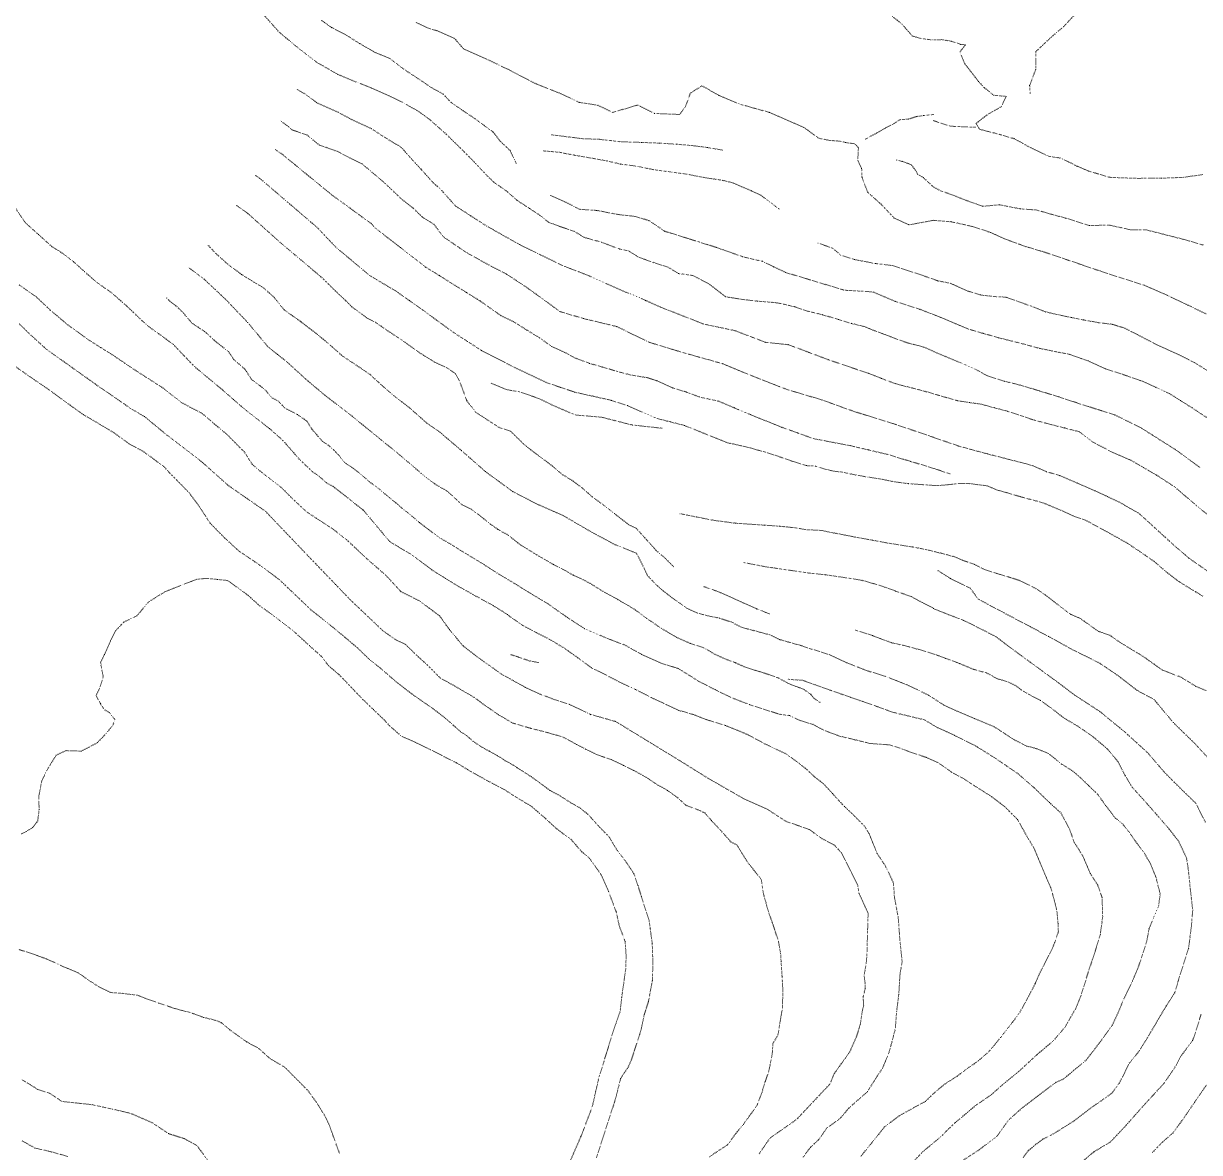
# Model space of a CAD drawing. Extents: x 682410 to 689460, y 7661803 to 7669124.
# Drawn here: x 686999.8 to 687376.5, y 7666769.3 to 7667131.1 of the extents above; entities that cross this region are included whole.
import ezdxf

# ---------------------------------------------------------------- set-up
doc = ezdxf.new("R2010")
doc.units = 0
doc.header["$MEASUREMENT"] = 0
doc.linetypes.add('DOT', pattern=[0.25, 0, -0.25])
doc.layers.add('02 TOE_Line', color=1, linetype='DOT', lineweight=20)

msp = doc.modelspace()

# ---------------------------------------------------------------- linework, layer by layer
at = {"layer": '02 TOE_Line'}
for points in [[(687377.56, 7667082.71, 4160.42), (687371.14, 7667081.81, 4160.17), (687364.37, 7667081.57, 4160.27), (687356.64, 7667081.51, 4160.34), (687347.9, 7667081.82, 4160.46), (687340.99, 7667083.85, 4160.33), (687337.25, 7667085.44, 4160.43), (687334.59, 7667086.79, 4160.45), (687331.94, 7667088.03, 4160.5), (687328.09, 7667088.6, 4160.58), (687321.93, 7667091.6, 4160.72), (687317.16, 7667094.23, 4160.72), (687312.42, 7667095.61, 4160.71), (687306.11, 7667097.23, 4160.55), (687304.94, 7667099.13, 4161.22), (687308.37, 7667101.79, 4163.93), (687313.02, 7667104.5, 4166.91), (687314.63, 7667107.78, 4169.36), (687310.6, 7667108.13, 4168.6), (687307.48, 7667110.67, 4168.85), (687305.72, 7667112.6, 4169.11), (687301.32, 7667118.24, 4171.19), (687299.77, 7667122.01, 4173), (687301.52, 7667124.33, 4174.99), (687299.94, 7667124.46, 4174.78), (687297.08, 7667125.46, 4174.16), (687293.95, 7667125.97, 4173.74), (687290.85, 7667125.87, 4172.63), (687286.95, 7667126.4, 4171.82), (687284.51, 7667127.15, 4171.36), (687281.25, 7667130.9, 4171.05), (687276.73, 7667134.59, 4170.99)], [(687076.64, 7667134.01, 4110.5), (687081.7, 7667128.33, 4110.52), (687087.39, 7667123.61, 4110.56), (687093.62, 7667118.76, 4110.52), (687100.47, 7667114.83, 4110.37), (687105.96, 7667112.54, 4110.14), (687111.52, 7667110.36, 4110.2), (687117.28, 7667107.78, 4110.27), (687121.9, 7667105.5, 4110.34), (687126.41, 7667102.91, 4110.42), (687129.77, 7667100.47, 4110.34), (687134.81, 7667096.03, 4110.49), (687140.61, 7667090.37, 4110.59), (687144.74, 7667086.14, 4110.59), (687148.72, 7667081.93, 4110.59), (687150.44, 7667080.28, 4110.51), (687154.44, 7667077.5, 4110.52), (687157.97, 7667074.41, 4110.53), (687161.93, 7667071.85, 4110.56), (687165.38, 7667069.53, 4110.58), (687168.11, 7667067.37, 4110.6), (687171.99, 7667065.94, 4110.63), (687176.16, 7667064.56, 4110.6), (687179.41, 7667062.59, 4110.58), (687185.01, 7667061.02, 4110.55), (687190.7, 7667058.86, 4110.51), (687193.67, 7667058.24, 4110.49), (687196.75, 7667056.3, 4110.47), (687201.88, 7667054.43, 4110.43), (687206.24, 7667053.07, 4110.4), (687209.62, 7667051, 4110.37), (687214.24, 7667050.38, 4110.23), (687219.52, 7667047.6, 4110.16), (687224.72, 7667043.56, 4110.57), (687230.22, 7667042.69, 4110.49), (687234.97, 7667042.14, 4110.52), (687240.2, 7667041.73, 4110.46), (687242.44, 7667041.38, 4110.51), (687246.65, 7667040.41, 4110.46), (687250.5, 7667039.07, 4110.49), (687255.75, 7667037.8, 4110.39), (687260.88, 7667036.28, 4110.35), (687265.07, 7667035, 4110.48), (687269.17, 7667034.02, 4110.35), (687272.01, 7667032.84, 4110.38), (687275.82, 7667031.43, 4110.34), (687279.83, 7667029.88, 4110.41), (687283.4, 7667028.66, 4110.43), (687288.24, 7667027.45, 4110.42), (687292.69, 7667025.43, 4110.59), (687295.93, 7667024.1, 4110.65), (687300.66, 7667022.12, 4110.55), (687304.89, 7667020.26, 4110.48), (687308.56, 7667018.25, 4110.45), (687314.11, 7667016.48, 4110.53), (687319.53, 7667015.14, 4110.47), (687325.38, 7667013.35, 4110.34), (687331.24, 7667011.55, 4110.21), (687336.13, 7667009.95, 4110.37), (687341.03, 7667008.35, 4110.53), (687345.22, 7667007.02, 4110.59), (687349.42, 7667005.68, 4110.66), (687353.56, 7667003.66, 4110.71), (687357.69, 7667001.63, 4110.76), (687363.58, 7666997.89, 4110.65), (687369.46, 7666994.16, 4110.54), (687373.13, 7666991.45, 4110.57), (687376.8, 7666988.75, 4110.61)], [(687157.64, 7667086.25, 4120.48), (687155.63, 7667090.46, 4120.5), (687152.33, 7667093.59, 4120.36), (687150.26, 7667096.33, 4120.37), (687147.34, 7667098.45, 4120.37), (687144.6, 7667100.5, 4120.37), (687140.62, 7667103.16, 4120.38), (687136.73, 7667105.84, 4120.38), (687134.21, 7667108.54, 4120.38), (687130.54, 7667110.52, 4120.38), (687127.39, 7667112.68, 4120.39), (687124.18, 7667114.78, 4120.39), (687120.92, 7667116.99, 4120.39), (687117.06, 7667119.96, 4120.37), (687112.46, 7667121.83, 4120.34), (687107.45, 7667124.74, 4120.3), (687102.67, 7667127.71, 4120.27), (687098.42, 7667129.87, 4120.23), (687095.27, 7667132.14, 4120.21)], [(687125.58, 7667131.43, 4130.47), (687129.42, 7667129.64, 4130.47), (687132.43, 7667128.78, 4130.83), (687137.83, 7667126.39, 4133.09), (687140.72, 7667123.04, 4133), (687148.53, 7667119.53, 4133.22), (687154.9, 7667116.51, 4133.78), (687164.01, 7667111.78, 4133.98), (687171.38, 7667108.87, 4134.75), (687177.87, 7667105.85, 4135.23), (687183.81, 7667104.94, 4135.8), (687188.46, 7667102.65, 4136.38), (687193.48, 7667104.1, 4136.96), (687196.55, 7667105.02, 4137.33), (687201.95, 7667102.31, 4137.94), (687209.96, 7667101.98, 4138.81), (687211.84, 7667104.54, 4139.38), (687213.43, 7667108.85, 4140.07), (687217.16, 7667111.18, 4140.58), (687222.43, 7667108.15, 4141.34), (687229.59, 7667105.18, 4141.64), (687238.79, 7667102.65, 4141.84), (687249.79, 7667097.85, 4142.63), (687254.54, 7667094.36, 4142.19), (687258.01, 7667093.68, 4142.22), (687261.32, 7667093.42, 4142.35), (687263.18, 7667092.97, 4142.24), (687266.03, 7667092.6, 4141.9), (687267.27, 7667091.34, 4141.82), (687267.04, 7667087.34, 4141.47), (687268.29, 7667084.7, 4141.06), (687268.41, 7667081.75, 4140.71), (687270.26, 7667077.04, 4140.41), (687274.55, 7667073.19, 4140.27), (687278.74, 7667068.77, 4140.41), (687283.44, 7667066.6, 4140.13), (687291.27, 7667068.06, 4140.49), (687297.05, 7667067.59, 4140.5), (687303.77, 7667066.09, 4140.5), (687309.57, 7667064.19, 4140.5), (687314.56, 7667061.93, 4140.51), (687320.94, 7667059.62, 4140.51), (687326.31, 7667058.05, 4140.51), (687334.71, 7667055.22, 4140.52), (687343.35, 7667052.26, 4140.52), (687351.01, 7667049.73, 4140.53), (687358.8, 7667047.24, 4140.53), (687366.35, 7667043.97, 4140.53), (687372.89, 7667040.86, 4140.54), (687378.72, 7667038.02, 4140.54)], [(687322.31, 7667108.71, 4170.99), (687322.11, 7667111.29, 4171.05), (687324.07, 7667116.45, 4171.43), (687324.11, 7667122.14, 4171.93), (687326.37, 7667124.27, 4171.76), (687328.62, 7667126.4, 4171.58), (687333.05, 7667130.19, 4171.78), (687336.44, 7667133.82, 4171.82)], [(687087.46, 7667109.95, 4100.52), (687089.89, 7667108.62, 4100.49), (687093.77, 7667105.72, 4100.49), (687100.55, 7667102.69, 4100.49), (687104.99, 7667100.33, 4100.49), (687111.23, 7667097.41, 4100.49), (687115.95, 7667094.36, 4100.49), (687120.81, 7667091.45, 4100.49), (687123.72, 7667088.12, 4100.5), (687127.19, 7667084.37, 4100.51), (687131.11, 7667080, 4100.7), (687133.43, 7667077.99, 4100.91), (687138.19, 7667072.63, 4100.76), (687143.13, 7667069.45, 4100.61), (687148.07, 7667066.27, 4100.46), (687153.4, 7667063.27, 4100.37), (687158.73, 7667060.27, 4100.28), (687165.56, 7667056.94, 4100.21), (687172.39, 7667053.6, 4100.14), (687176.78, 7667051.89, 4100.14), (687181.17, 7667050.18, 4100.14), (687187.01, 7667047.56, 4100.06), (687192.86, 7667044.95, 4099.99), (687194.51, 7667044.44, 4100.66), (687199.19, 7667042.35, 4100.66), (687203.87, 7667040.26, 4100.66), (687208.43, 7667038.45, 4100.7), (687212.99, 7667036.65, 4100.74), (687217.55, 7667034.84, 4100.78), (687222.59, 7667033.78, 4100.87), (687227.63, 7667032.72, 4100.96), (687232.6, 7667030.84, 4100.99), (687237.57, 7667028.95, 4101.02), (687241.21, 7667028.58, 4101.04), (687244.86, 7667028.2, 4101.06), (687251.29, 7667025.78, 4100.91), (687257.71, 7667023.35, 4100.76), (687264.03, 7667021.21, 4100.69), (687270.35, 7667019.06, 4100.61), (687274.68, 7667017.39, 4100.61), (687279, 7667015.72, 4100.62), (687283.44, 7667014.59, 4100.68), (687287.88, 7667013.45, 4100.75), (687293.51, 7667011.83, 4100.69), (687299.14, 7667010.21, 4100.62), (687302.84, 7667009.67, 4100.69), (687306.55, 7667009.13, 4100.76), (687310.86, 7667007.98, 4100.71), (687315.17, 7667006.83, 4100.66), (687319.43, 7667005.41, 4100.78), (687323.69, 7667003.99, 4100.89), (687328.48, 7667002.75, 4100.89), (687333.27, 7667001.51, 4100.88), (687338.05, 7667000.28, 4100.87), (687342.46, 7666996.93, 4100.96), (687348.35, 7666993.86, 4101.42), (687354.56, 7666991.17, 4101.37), (687358.72, 7666988.75, 4101.26), (687362.88, 7666986.34, 4101.16), (687368.48, 7666982.7, 4101.02), (687372.17, 7666979.54, 4100.9), (687375.85, 7666976.39, 4100.79), (687380.47, 7666972.65, 4100.72)], [(687291.34, 7667101.98, 4160.26), (687288.07, 7667101.64, 4157.97), (687285.78, 7667101.31, 4156.52), (687283.21, 7667100.47, 4154.84), (687280.58, 7667100.35, 4153.42), (687278.53, 7667099, 4151.55), (687275.9, 7667097.65, 4149.37), (687272.91, 7667095.9, 4146.71), (687269.46, 7667094.09, 4143.5)], [(687379.11, 7666955.65, 4090.42), (687373.24, 7666959.72, 4090.49), (687368.32, 7666963.94, 4090.75), (687364.92, 7666967.06, 4090.77), (687361.52, 7666970.17, 4090.79), (687357.25, 7666974.06, 4090.75), (687354.16, 7666975.84, 4090.79), (687351.07, 7666977.62, 4090.83), (687347.02, 7666979.52, 4090.77), (687342.98, 7666981.42, 4090.72), (687337.34, 7666983.86, 4090.69), (687331.69, 7666986.3, 4090.65), (687327.54, 7666987.49, 4090.64), (687322.87, 7666989.53, 4090.82), (687315.15, 7666991.53, 4090.88), (687308.65, 7666993.19, 4090.96), (687299.32, 7666995.72, 4090.82), (687289.77, 7666999.05, 4090.78), (687278.87, 7667002.76, 4090.77), (687265.89, 7667006.79, 4090.77), (687255.5, 7667010.53, 4091.21), (687244.4, 7667013.83, 4091.21), (687232.41, 7667018.51, 4091.07), (687223.56, 7667022.17, 4090.97), (687211.06, 7667025.67, 4090.7), (687200.35, 7667028.93, 4090.73), (687189.79, 7667034.03, 4090.72), (687179.16, 7667036.59, 4090.87), (687171.6, 7667038.82, 4090.79), (687166.8, 7667042.36, 4090.83), (687160.77, 7667046.7, 4090.63), (687154.5, 7667050.83, 4090.68), (687147.94, 7667054.23, 4090.7), (687141.42, 7667057.89, 4090.62), (687134.23, 7667062.8, 4090.58), (687131.31, 7667066.75, 4090.62), (687127.58, 7667069.08, 4090.63), (687124.46, 7667072.09, 4090.51), (687121.06, 7667074.71, 4090.39), (687114.93, 7667080.51, 4090.51), (687108.32, 7667086.07, 4090.7), (687105, 7667087.71, 4090.67), (687100.31, 7667090.15, 4090.65), (687094.44, 7667092.24, 4090.67), (687090.54, 7667095.45, 4090.79), (687085.94, 7667096.98, 4090.87), (687084.4, 7667098.3, 4090.52), (687082.09, 7667099.92, 4090.53)], [(687304.78, 7667097.87, 4160.54), (687296.72, 7667098.23, 4160.6), (687291.15, 7667100.06, 4160.19)], [(687223.79, 7667090.56, 4139.52), (687218.91, 7667091.39, 4139.03), (687213.97, 7667092.02, 4138.53), (687208.84, 7667092.47, 4138.01), (687203.43, 7667092.8, 4137.47), (687197.62, 7667093.04, 4136.89), (687191.3, 7667093.23, 4136.26), (687184.32, 7667094.02, 4135.56), (687178.74, 7667094.24, 4134.94), (687168.79, 7667095.49, 4134.09)], [(687080.45, 7667090.71, 4080.69), (687082.67, 7667089.22, 4080.64), (687086.68, 7667085.93, 4080.71), (687090.68, 7667082.65, 4080.78), (687094.69, 7667079.37, 4080.86), (687098.7, 7667076.09, 4080.93), (687102.88, 7667073.05, 4080.9), (687107.07, 7667070, 4080.88), (687111.25, 7667066.96, 4080.86), (687112.48, 7667065.56, 4080.9), (687116.53, 7667062.43, 4081.12), (687120.57, 7667059.3, 4081.08), (687124.61, 7667056.16, 4081.03), (687128.66, 7667053.03, 4080.99), (687133.01, 7667050.33, 4080.95), (687137.35, 7667047.62, 4080.91), (687141.7, 7667044.91, 4080.87), (687146.05, 7667042.21, 4080.82), (687152.74, 7667037.51, 4080.76), (687156.77, 7667035.56, 4080.72), (687161.12, 7667032.83, 4080.68), (687165.07, 7667030.4, 4080.64), (687168.93, 7667027.67, 4080.61), (687173.21, 7667025.72, 4080.57), (687176.39, 7667023.98, 4080.53), (687181.15, 7667022.2, 4080.49), (687185.36, 7667021.02, 4080.45), (687190, 7667019.62, 4080.37), (687194.38, 7667018.47, 4080.3), (687199.55, 7667017.64, 4080.33), (687202.81, 7667016.59, 4080.35), (687207.7, 7667014.35, 4080.39), (687212.22, 7667013.01, 4080.42), (687216.27, 7667011.44, 4080.46), (687222.55, 7667010.07, 4080.74), (687227.6, 7667007.93, 4080.69), (687232.65, 7667005.79, 4080.64), (687237.69, 7667003.76, 4080.65), (687242.73, 7667001.73, 4080.66), (687247.78, 7666999.92, 4080.69), (687252.82, 7666998.1, 4080.73), (687258.7, 7666996.98, 4080.77), (687264.57, 7666995.85, 4080.81), (687270.48, 7666994.47, 4080.95), (687276.39, 7666993.09, 4081.08), (687283.98, 7666990.8, 4081.66), (687291.57, 7666988.51, 4082.24), (687296.66, 7666986.77, 4082.49)], [(687166.35, 7667090.31, 4130.34), (687171.37, 7667089.88, 4130.36), (687176.32, 7667088.92, 4130.41), (687180.54, 7667088.2, 4130.41), (687186.8, 7667087.09, 4130.41), (687191.01, 7667086.1, 4130.43), (687196.75, 7667085.32, 4130.44), (687201.77, 7667084.26, 4130.47), (687207.51, 7667083.52, 4130.53), (687211.97, 7667082.89, 4130.57), (687218.15, 7667081.73, 4130.62), (687223.79, 7667080.87, 4130.66), (687227.23, 7667080.02, 4130.6), (687229.9, 7667078.83, 4130.51), (687233.03, 7667077.5, 4130.53), (687235.99, 7667076.12, 4130.66), (687241.87, 7667071.68, 4130.62)], [(687377.71, 7667060.13, 4150.98), (687373.81, 7667061.33, 4150.96), (687367.79, 7667062.89, 4151.05), (687363.7, 7667063.93, 4151.07), (687359.62, 7667064.97, 4151.09), (687354.52, 7667065.02, 4151.8), (687347.73, 7667066.5, 4151.82), (687341.2, 7667066.42, 4151.83), (687333.62, 7667068.77, 4151.85), (687328.57, 7667070.16, 4151.86), (687324.22, 7667071.38, 4151.87), (687319.17, 7667071.73, 4151.88), (687312.46, 7667073.04, 4151.89), (687307.01, 7667072.55, 4151.9), (687300.81, 7667074.81, 4150.99), (687297.64, 7667076.1, 4150.83), (687293.39, 7667077.61, 4151.27), (687291.25, 7667078.79, 4151.07), (687288.06, 7667081.75, 4151.15), (687286.28, 7667082.8, 4151.21), (687285.84, 7667083.71, 4151.4), (687284.09, 7667085.96, 4151.78), (687281.29, 7667086.96, 4151.32), (687279.3, 7667087.46, 4150.6)], [(687073.98, 7667082.47, 4070.95), (687075.4, 7667081.58, 4070.92), (687080, 7667077.64, 4070.78), (687084.61, 7667073.69, 4070.63), (687089.21, 7667069.74, 4070.49), (687093.82, 7667065.8, 4070.35), (687096.86, 7667062.6, 4070.32), (687099.9, 7667059.4, 4070.28), (687105.27, 7667054.9, 4070.24), (687110.63, 7667050.4, 4070.2), (687114.92, 7667047.85, 4070.2), (687119.22, 7667045.29, 4070.21), (687123.41, 7667042.33, 4070.3), (687127.6, 7667039.37, 4070.39), (687132.53, 7667035.77, 4070.34), (687137.45, 7667032.17, 4070.29), (687141.99, 7667029.25, 4070.29), (687146.53, 7667026.33, 4070.28), (687151.24, 7667023.89, 4070.34), (687155.96, 7667021.46, 4070.4), (687161.7, 7667018.73, 4070.41), (687167.44, 7667016, 4070.43), (687171.92, 7667014.49, 4070.5), (687176.41, 7667012.98, 4070.58), (687182.28, 7667011.67, 4070.83), (687188.14, 7667010.36, 4071.07), (687193.31, 7667008.67, 4071.19), (687197.92, 7667006.65, 4071.35), (687202.52, 7667004.63, 4071.51), (687207.04, 7667003.46, 4071.77), (687211.57, 7667002.3, 4072.02), (687218.2, 7666999.62, 4072.55), (687225.4, 7666996.76, 4073.19), (687231.19, 7666995.48, 4073.74), (687236.76, 7666993.95, 4074.38), (687240.78, 7666992.7, 4074.81), (687245.74, 7666990.95, 4075.4), (687250.58, 7666989.45, 4075.98), (687253.54, 7666989.3, 4076.63), (687256.17, 7666988.4, 4076.75), (687259.18, 7666987.69, 4077.2), (687262.09, 7666987.37, 4077.31), (687265.77, 7666986.57, 4077.67), (687270.33, 7666985.77, 4077.97), (687274.89, 7666985.06, 4078.55), (687278.68, 7666984.28, 4078.94), (687283.33, 7666983.66, 4079.42), (687287.79, 7666983.35, 4079.77), (687292.37, 7666983.02, 4080.1), (687292.36, 7666983.03, 4079.97), (687295.71, 7666983.3, 4080.38), (687299.53, 7666983.71, 4080.73), (687302.65, 7666983.72, 4081.16), (687305.1, 7666983.39, 4081.52), (687308.49, 7666982.97, 4081.75), (687311.67, 7666981.61, 4081.89), (687315, 7666980.73, 4082.16), (687319.16, 7666979.49, 4082.6), (687326.34, 7666977.55, 4083.55), (687332.58, 7666974.97, 4084.41), (687336.68, 7666973.02, 4084.98), (687340.15, 7666971.91, 4085.24), (687345.73, 7666968.86, 4085.67), (687350.16, 7666966.41, 4085.96), (687353.45, 7666964.56, 4086.2), (687357.27, 7666962.01, 4086.5), (687362.16, 7666958.63, 4086.93), (687365.88, 7666955.38, 4087.33), (687370.11, 7666952.15, 4087.65), (687375.38, 7666948.96, 4088.11), (687377.76, 7666947.5, 4088.39)], [(687168.58, 7667076.06, 4120.56), (687173.22, 7667073.99, 4120.55), (687178.01, 7667071.59, 4120.54), (687183.42, 7667071.23, 4120.52), (687190.29, 7667069.92, 4120.49), (687195.83, 7667069.3, 4120.48), (687200.14, 7667068, 4120.46), (687205.24, 7667064.55, 4120.87), (687210.76, 7667062.82, 4121.21), (687216.28, 7667061.1, 4121.55), (687221.8, 7667059.37, 4121.89), (687226.04, 7667057.86, 4121.74), (687230.27, 7667056.35, 4121.59), (687236.49, 7667054.92, 4121.49), (687240.19, 7667053.14, 4121.38), (687243.88, 7667051.37, 4121.26), (687250.17, 7667049.47, 4121.08), (687256.46, 7667047.57, 4120.89), (687262.75, 7667045.67, 4120.71), (687267.3, 7667045.4, 4120.75), (687271.84, 7667045.12, 4120.79), (687279.16, 7667042.04, 4120.64), (687283.05, 7667040.8, 4120.64), (687286.94, 7667039.57, 4120.65), (687294.1, 7667036.75, 4120.67), (687298.28, 7667034.98, 4120.7), (687302.46, 7667033.22, 4120.73), (687307.35, 7667031.81, 4120.65), (687312.24, 7667030.4, 4120.56), (687318.36, 7667028.89, 4120.41), (687325.25, 7667027.04, 4120.36), (687330.78, 7667025.9, 4120.23), (687334.82, 7667025.14, 4120.5), (687340.91, 7667022.99, 4120.49), (687346.38, 7667020.46, 4120.49), (687351.39, 7667018.85, 4120.28), (687358.21, 7667016.52, 4120.24), (687362.51, 7667014.56, 4120.31), (687366.81, 7667012.61, 4120.37), (687370.5, 7667010.28, 4120.29), (687374.18, 7667007.96, 4120.2), (687380.77, 7667003.59, 4120.18)], [(686997.35, 7667071.7, 4020.62), (687000.31, 7667067.34, 4020.44), (687004.58, 7667063.49, 4020.28), (687008.85, 7667059.64, 4020.12), (687011.76, 7667057.86, 4019.78), (687015.83, 7667054.76, 4019.94), (687019.31, 7667051.6, 4020.33), (687023.42, 7667048.02, 4020.55), (687027.82, 7667044.98, 4020.72), (687032.75, 7667040.67, 4020.72), (687038.17, 7667035.49, 4020.57), (687040.06, 7667033.9, 4020.71), (687043.93, 7667031.08, 4020.7), (687047.8, 7667028.25, 4020.69), (687051.14, 7667024.74, 4020.65), (687054.48, 7667021.24, 4020.61), (687058.99, 7667017.48, 4020.64), (687063.5, 7667013.73, 4020.66), (687067.02, 7667010.66, 4020.63), (687070.53, 7667007.59, 4020.59), (687074.55, 7667004.46, 4020.59), (687078.57, 7667001.33, 4020.58), (687082.9, 7666997.49, 4020.5), (687085.46, 7666994.56, 4020.4), (687088.02, 7666991.62, 4020.3), (687090.26, 7666989.49, 4020.32), (687092.5, 7666987.35, 4020.34), (687094.12, 7666986.33, 4020.35), (687096.97, 7666983.82, 4020.27), (687099.01, 7666982.76, 4020.24), (687103.85, 7666978.94, 4020.28), (687108.69, 7666975.12, 4020.32), (687112.89, 7666970.11, 4020.33), (687117.08, 7666965.1, 4020.34), (687120.61, 7666962.98, 4020.34), (687124.14, 7666960.87, 4020.35), (687127.54, 7666958.34, 4020.26), (687130.94, 7666955.81, 4020.17), (687135, 7666953.28, 4020.32), (687139.07, 7666950.75, 4020.46), (687144.7, 7666947.64, 4020.54), (687150.32, 7666944.54, 4020.62), (687154.83, 7666941.71, 4020.6), (687155.61, 7666941.08, 4020.3), (687159.71, 7666938.24, 4020.29), (687164.28, 7666935.82, 4020.29), (687168.63, 7666933.59, 4020.25), (687172.99, 7666930.96, 4020.3), (687177.38, 7666927.85, 4020.26), (687181.71, 7666924.66, 4020.36), (687186.41, 7666922.34, 4020.25), (687191.02, 7666919.93, 4020.17), (687195.82, 7666917.7, 4020.11), (687200.88, 7666915.09, 4020.04), (687204.87, 7666913.27, 4020.05), (687209.74, 7666911.01, 4020.12), (687214.38, 7666909.68, 4020.13), (687218.86, 7666907.94, 4020.14), (687224.66, 7666906.16, 4020.15), (687228.95, 7666904.46, 4020.16), (687232.07, 7666903.09, 4020.17), (687237.68, 7666900.07, 4020.18), (687244.04, 7666897.09, 4020.19), (687248.16, 7666894.11, 4020.2), (687250.62, 7666892.15, 4020.2), (687252.95, 7666889.92, 4020.23), (687256.01, 7666887.52, 4020.26), (687258.96, 7666884.37, 4020.28), (687260.52, 7666882.59, 4020.49), (687262.78, 7666880.22, 4020.43), (687265.8, 7666877.36, 4020.45), (687269.08, 7666874.04, 4020.97), (687270.66, 7666871.58, 4020.52), (687273.16, 7666865.27, 4020.34), (687275.94, 7666861.11, 4020.45), (687278.49, 7666855.66, 4020.39), (687278.8, 7666851.17, 4020.33), (687280, 7666844.72, 4020.69), (687280.52, 7666837.68, 4020.83), (687281.27, 7666830.46, 4020.89), (687280.58, 7666826.48, 4020.83), (687280.19, 7666819.96, 4020.88), (687279.51, 7666814.58, 4020.93), (687279.07, 7666808.99, 4020.61), (687277.8, 7666804.02, 4020.44), (687277.08, 7666801.42, 4020.73), (687275, 7666796.34, 4020.6), (687272.81, 7666793.08, 4020.59), (687270.13, 7666788.79, 4020.58), (687267.68, 7666786.65, 4020.62), (687264.09, 7666783.44, 4020.68), (687261.4, 7666780.22, 4020.69), (687257.13, 7666777.14, 4020.71), (687254.58, 7666773.48, 4020.57), (687251.88, 7666770.96, 4020.46), (687249.53, 7666767.81, 4020.48)], [(687067.95, 7667072.89, 4060.43), (687071.53, 7667070.35, 4060.47), (687077.46, 7667065.05, 4060.52), (687081.9, 7667061.05, 4060.58), (687086.21, 7667057.42, 4060.63), (687091.06, 7667053.33, 4060.68), (687095.53, 7667049.56, 4060.91), (687099.63, 7667045.47, 4061.14), (687102.82, 7667042.49, 4060.09), (687104.98, 7667040.32, 4060.17), (687109.69, 7667036.86, 4060.3), (687112.49, 7667035.39, 4060.15), (687117.25, 7667032.12, 4060.24), (687120.41, 7667030.09, 4060.33), (687123.59, 7667027.8, 4060.28), (687126.78, 7667025.54, 4060.25), (687131.43, 7667022.64, 4060.25), (687135.45, 7667020.78, 4060.34), (687138.1, 7667018.96, 4060.42), (687139.41, 7667016.67, 4060.48), (687141.84, 7667010.17, 4060.54), (687144.73, 7667006.5, 4060.96), (687152.06, 7667001.72, 4061.02), (687155.87, 7667000.44, 4060.96), (687160.14, 7666996.23, 4060.88), (687164.53, 7666992.81, 4060.75), (687169.01, 7666989.49, 4060.69), (687172.3, 7666986.67, 4060.54), (687175.46, 7666984.74, 4060.32), (687178.74, 7666982.33, 4060.43), (687182.06, 7666979.35, 4060.41), (687185.46, 7666976.93, 4060.54), (687189.07, 7666974.09, 4060.33), (687193.81, 7666970.4, 4060.67), (687196.05, 7666969.37, 4060.36), (687199.5, 7666965.57, 4060.71), (687202.48, 7666962.23, 4061.1), (687205.2, 7666959.88, 4061.3), (687208.17, 7666956.91, 4061.61)], [(687299.64, 7666766.06, 4050.25), (687305.95, 7666770.17, 4050.25), (687311.64, 7666774.51, 4050.22), (687315.32, 7666779.65, 4050.18), (687319.53, 7666783.44, 4050.16), (687324.7, 7666787.41, 4050.12), (687330.51, 7666791.78, 4050.11), (687333, 7666792.88, 4050.13), (687336.32, 7666795.67, 4050.3), (687340.14, 7666798.84, 4050.32), (687343.05, 7666802.54, 4050.4), (687346.05, 7666806.59, 4050.42), (687348.61, 7666810.17, 4050.46), (687350.54, 7666814.3, 4050.48), (687352.03, 7666817.98, 4050.58), (687354.85, 7666823.75, 4050.47), (687356.9, 7666828.69, 4050.42), (687358.19, 7666832.37, 4050.55), (687359.67, 7666837.13, 4050.41), (687360.39, 7666841.13, 4050.39), (687361.81, 7666844.58, 4050.44), (687363.43, 7666848.28, 4050.48), (687363.93, 7666852.2, 4050.64), (687362.65, 7666857.33, 4050.61), (687360.82, 7666861.87, 4050.53), (687358.74, 7666865.43, 4050.62), (687355.89, 7666869.19, 4050.58), (687354.14, 7666871.8, 4050.52), (687351.92, 7666874.6, 4050.44), (687349.46, 7666876.6, 4050.29), (687346.43, 7666880.56, 4050.22), (687344.06, 7666883.95, 4050.2), (687340.89, 7666887.03, 4050.25), (687338.16, 7666889.65, 4050.35), (687335.96, 7666891.54, 4050.29), (687332.31, 7666893.82, 4050.17), (687328.2, 7666897.17, 4049.96), (687324.04, 7666898.84, 4050.19), (687321.22, 7666899.55, 4050.14), (687317.26, 7666901.52, 4050.34), (687310.77, 7666905.76, 4050.31), (687304.47, 7666908.37, 4050.29), (687298.77, 7666910.8, 4050.26), (687294.52, 7666912.76, 4050.25), (687289.61, 7666915.95, 4050.23), (687282.49, 7666919.35, 4050.2), (687275.73, 7666921.99, 4050.19), (687270.28, 7666923.63, 4050.17), (687263.08, 7666926.43, 4050.15), (687257.83, 7666928.93, 4050.28), (687252.31, 7666930.62, 4050.25), (687248.23, 7666931.97, 4050.2), (687241.95, 7666933.71, 4050.26), (687238.95, 7666935.2, 4050.38), (687229.64, 7666937.67, 4050.32), (687226.88, 7666939.19, 4050.23), (687222.7, 7666940.57, 4050.56), (687219.01, 7666941.31, 4050.56), (687215.81, 7666942.15, 4050.56), (687212.1, 7666943.85, 4050.57), (687210.31, 7666945.18, 4050.53), (687207.7, 7666946.97, 4050.49), (687204.68, 7666949.31, 4050.44), (687202.07, 7666951.64, 4050.42), (687199.67, 7666954.26, 4050.39), (687198.58, 7666956.65, 4050.88), (687196.17, 7666961.34, 4051.45), (687192.59, 7666962.79, 4051.1), (687189.01, 7666964.25, 4050.76), (687185.45, 7666966.15, 4050.8), (687181.88, 7666968.06, 4050.85), (687177.33, 7666970.72, 4050.79), (687172.77, 7666973.38, 4050.73), (687168.8, 7666975.13, 4050.71), (687164.83, 7666976.88, 4050.69), (687160.66, 7666979.02, 4050.65), (687156.48, 7666981.16, 4050.61), (687152.1, 7666984.36, 4050.66), (687147.71, 7666987.57, 4050.71), (687143.88, 7666990.94, 4050.78), (687140.04, 7666994.31, 4050.84), (687136.58, 7666997.25, 4050.8), (687133.13, 7667000.2, 4050.76), (687129.02, 7667003.05, 4050.65), (687126.15, 7667005.58, 4050.56), (687123.29, 7667008.1, 4050.46), (687120.84, 7667009.98, 4050.49), (687118.39, 7667011.86, 4050.51), (687115, 7667014.79, 4050.43), (687110.78, 7667018.65, 4050.41), (687106.66, 7667021.47, 4050.4), (687102.02, 7667024.51, 4050.39), (687097.61, 7667028.43, 4050.4), (687093.93, 7667031.49, 4050.52), (687091.28, 7667033.53, 4050.53), (687088.64, 7667035.56, 4050.54), (687085.93, 7667037.48, 4050.46), (687083.23, 7667039.39, 4050.39), (687080, 7667043.45, 4050.23), (687076.58, 7667046.48, 4050.3), (687073.06, 7667048.57, 4050.39), (687069.59, 7667050.74, 4050.48), (687065.47, 7667053.77, 4050.57), (687061.35, 7667057.46, 4050.66), (687058.88, 7667060.12, 4050.73)], [(687379.13, 7667019.87, 4130.46), (687374.84, 7667022.5, 4130.8), (687369.58, 7667025.15, 4130.63), (687362.87, 7667028.21, 4130.45), (687358.77, 7667030.29, 4130.53), (687356.46, 7667031.55, 4130.39), (687352.41, 7667033.56, 4130.35), (687348.56, 7667034.75, 4130.09), (687344.28, 7667035.26, 4130.35), (687339.38, 7667036.13, 4130.17), (687335.4, 7667036.94, 4130.67), (687331.54, 7667037.73, 4130.76), (687327.2, 7667038.72, 4130.42), (687322.67, 7667040.52, 4130.25), (687317.96, 7667042.22, 4130.33), (687314.42, 7667043.44, 4130.29), (687310.61, 7667043.64, 4130.19), (687306.29, 7667044.15, 4130.61), (687302.3, 7667045.4, 4130.1), (687296.83, 7667047.85, 4130.16), (687292.6, 7667048.7, 4130.25), (687286.73, 7667050.78, 4130.21), (687282.12, 7667052.26, 4130.2), (687278.02, 7667053.59, 4129.75), (687272.59, 7667054.23, 4130.04), (687265.98, 7667055.5, 4129.96), (687261.55, 7667056.95, 4130.15), (687259.02, 7667059.12, 4130.3), (687254.22, 7667060.8, 4130.28)], [(687254.98, 7666913.54, 4040.2), (687252.94, 7666914.93, 4039.96), (687251.96, 7666916.2, 4039.93), (687249.7, 7666917.79, 4040.08), (687247.23, 7666918.69, 4040.14), (687244.67, 7666919.71, 4040.12), (687241.72, 7666921.35, 4040.27), (687239.03, 7666922.33, 4040.31), (687236.65, 7666923.11, 4040.28), (687232.71, 7666924.29, 4040.18), (687230.67, 7666925.01, 4040.18), (687227.84, 7666926.28, 4040.28), (687224.52, 7666927.5, 4040.3), (687221.32, 7666928.94, 4040.47), (687218.73, 7666930.51, 4040.48), (687217.21, 7666931.23, 4040.54), (687213.33, 7666932.49, 4040.45), (687208.94, 7666934.44, 4040.31), (687204.17, 7666937.26, 4040.26), (687199.34, 7666940.55, 4040.4), (687195.4, 7666943.48, 4040.43), (687190.03, 7666946.62, 4040.25), (687184.6, 7666949.6, 4040.23), (687184.14, 7666949.93, 4040.16), (687182.59, 7666950.89, 4040.23), (687181.26, 7666951.71, 4040.05), (687178.64, 7666953.12, 4040.2), (687175.85, 7666954.37, 4040.34), (687172.47, 7666956.27, 4040.45), (687169.43, 7666957.8, 4040.25), (687164.17, 7666960.87, 4040.4), (687159.09, 7666963.98, 4040.4), (687154.98, 7666967.21, 4040.34), (687151.75, 7666968.99, 4040.34), (687149.28, 7666970.76, 4040.3), (687145.78, 7666973.57, 4040.36), (687143.25, 7666975.45, 4040.41), (687140.22, 7666976.91, 4040.45), (687137.45, 7666979.53, 4040.47), (687135.33, 7666981.41, 4040.49), (687131.95, 7666983.3, 4040.51), (687128.87, 7666985.58, 4040.48), (687127.16, 7666986.97, 4040.45), (687124.33, 7666989.44, 4040.42), (687119.54, 7666993.5, 4040.52), (687114.45, 7666997.63, 4040.58), (687109.36, 7667001.77, 4040.63), (687104.27, 7667005.9, 4040.68), (687100.14, 7667009.08, 4040.64), (687096.01, 7667012.27, 4040.59), (687090.59, 7667016.82, 4040.52), (687087.43, 7667019.7, 4040.51), (687084.28, 7667022.58, 4040.5), (687081.15, 7667025.08, 4040.44), (687078.03, 7667027.58, 4040.37), (687074.8, 7667031.47, 4040.36), (687071.57, 7667035.36, 4040.35), (687068.08, 7667039, 4040.34), (687064.59, 7667042.65, 4040.33), (687061.12, 7667045.92, 4040.3), (687057.64, 7667049.2, 4040.27), (687054.16, 7667051.81, 4040.35), (687052.73, 7667052.88, 4040.38)], [(686998.35, 7667047.38, 4010.5), (687003.92, 7667043.47, 4010.16), (687008.44, 7667039.21, 4010.02), (687013.72, 7667034.74, 4010.23), (687017.13, 7667032.27, 4010.28), (687020.53, 7667029.8, 4010.32), (687024.54, 7667027.28, 4010.31), (687028.54, 7667024.77, 4010.29), (687032.22, 7667022.27, 4010.35), (687035.9, 7667019.78, 4010.4), (687040.02, 7667017.16, 4010.42), (687044.13, 7667014.54, 4010.45), (687047.33, 7667012.06, 4010.46), (687050.52, 7667009.58, 4010.46), (687057.03, 7667006.15, 4011.31), (687060.46, 7667003.18, 4011.15), (687064.79, 7666999.58, 4010.86), (687067.64, 7666996.72, 4010.98), (687070.49, 7666993.86, 4011.1), (687073.08, 7666989.8, 4010.93), (687076.23, 7666987.15, 4010.76), (687082.25, 7666982.56, 4010.4), (687085.2, 7666979.57, 4010.69), (687090.39, 7666974.68, 4010.48), (687093.39, 7666972.71, 4010.5), (687098.7, 7666969.25, 4010.54), (687103.41, 7666965.58, 4010.58), (687106.63, 7666962.56, 4010.61), (687109.84, 7666959.54, 4010.63), (687115.83, 7666954.31, 4010.68), (687120.69, 7666949.06, 4010.73), (687126.57, 7666946.13, 4010.81), (687129.83, 7666943.71, 4011.1), (687133.08, 7666941.29, 4011.38), (687136.26, 7666936.86, 4010.88), (687140.6, 7666931.65, 4010.89), (687145.07, 7666928.19, 4011.19), (687148.99, 7666925.4, 4010.86), (687152.9, 7666922.62, 4010.52), (687156.76, 7666920.48, 4010.54), (687160.61, 7666918.34, 4010.57), (687164.79, 7666916.41, 4010.66), (687170.1, 7666914.37, 4010.96), (687174.73, 7666912.92, 4010.77), (687181.57, 7666909.65, 4010.51), (687185.52, 7666908.55, 4010.44), (687189.48, 7666907.45, 4010.37), (687194.58, 7666904.33, 4010.36), (687199.68, 7666901.21, 4010.35), (687204.85, 7666898.05, 4010.57), (687210.02, 7666894.89, 4010.79), (687214.49, 7666892.11, 4010.74), (687218.96, 7666889.33, 4010.69), (687224.7, 7666886.03, 4010.69), (687230.44, 7666882.73, 4010.69), (687234.28, 7666881.02, 4010.69), (687238.12, 7666879.3, 4010.68), (687244.01, 7666875.45, 4010.39), (687251.61, 7666872.8, 4010.55), (687255.53, 7666869.92, 4010.55), (687259.47, 7666867.91, 4010.55), (687261.76, 7666865.43, 4010.56), (687264.68, 7666859.73, 4010.56), (687267.05, 7666854.98, 4010.56), (687267.46, 7666852.27, 4010.56), (687270.36, 7666845.98, 4010.57), (687270.09, 7666836.43, 4010.44), (687270.05, 7666834.05, 4010.41), (687269.79, 7666830.2, 4010.36), (687269.1, 7666826.21, 4010.3), (687269.44, 7666822.98, 4010.15), (687269.41, 7666821.8, 4010.14), (687268.76, 7666819.19, 4010.16), (687268.94, 7666816.52, 4010.19), (687268.42, 7666814.19, 4010.21), (687267.87, 7666810.34, 4010.24), (687266.61, 7666806.39, 4010.28), (687264.49, 7666801.57, 4010.32), (687262.94, 7666799.38, 4010.35), (687259.51, 7666794.62, 4010.19), (687258.21, 7666791.35, 4010.19), (687254.63, 7666787.55, 4010.19), (687251.05, 7666783.74, 4010.2), (687247.47, 7666779.93, 4010.2), (687243.18, 7666776.92, 4010.2), (687238.9, 7666773.92, 4010.21), (687235.38, 7666768.78, 4010.21)], [(687045.6, 7667043.17, 4030.66), (687046.65, 7667042.11, 4030.66), (687049.08, 7667040.28, 4030.67), (687050.8, 7667038.56, 4030.68), (687053.83, 7667035.03, 4030.69), (687057.91, 7667032.35, 4030.74), (687061.2, 7667029.32, 4030.78), (687065.51, 7667025.9, 4030.56), (687067.17, 7667023.42, 4030.45), (687070.73, 7667020.34, 4030.37), (687072.82, 7667017.04, 4030.3), (687075.47, 7667015.11, 4030.3), (687077.43, 7667013.48, 4030.31), (687079.31, 7667011.17, 4030.32), (687081.33, 7667010.19, 4030.61), (687083.45, 7667007.95, 4030.7), (687087.53, 7667005.79, 4030.69), (687090.57, 7667003.71, 4030.68), (687092.16, 7667001.13, 4030.57), (687095.55, 7666997.21, 4030.46), (687097.41, 7666995.99, 4030.51), (687099.12, 7666994.5, 4030.57), (687100.85, 7666992.67, 4030.65), (687102.55, 7666990.47, 4030.61), (687105.39, 7666988.61, 4030.6), (687108.68, 7666985.98, 4030.59), (687110.5, 7666984.35, 4030.58), (687113.68, 7666981.98, 4030.58), (687116.9, 7666979.25, 4030.57), (687119.35, 7666977.32, 4030.56), (687121.07, 7666975.75, 4030.55), (687123.03, 7666974.26, 4030.42), (687126.62, 7666971.22, 4030.31), (687129.68, 7666968.85, 4030.08), (687133.22, 7666966.23, 4030.28), (687136.65, 7666964.29, 4030.24), (687139.51, 7666962.45, 4030.3), (687143.13, 7666960.27, 4030.31), (687146.75, 7666958.09, 4030.32), (687151.68, 7666954.9, 4030.34), (687157.28, 7666951.56, 4030.35), (687162.11, 7666948.55, 4030.37), (687167.85, 7666945.13, 4030.39), (687174.09, 7666940.72, 4030.41), (687179.55, 7666937.17, 4030.42), (687186.5, 7666934.18, 4030.58), (687192.46, 7666931.93, 4030.43), (687197.76, 7666928.96, 4030.49), (687203.94, 7666926.18, 4030.36), (687209.58, 7666924.39, 4030.48), (687213.08, 7666922.22, 4030.44), (687216.57, 7666920.04, 4030.41), (687221.45, 7666917.6, 4030.42), (687226.33, 7666915.17, 4030.44), (687232.48, 7666912.82, 4030.41), (687239.04, 7666910.7, 4030.38), (687242.19, 7666909.7, 4030.38), (687245.14, 7666909.36, 4030.39), (687248.63, 7666907.73, 4030.39), (687252.63, 7666906.55, 4030.4), (687256.58, 7666904.46, 4030.41), (687261.22, 7666902.76, 4030.41), (687266.1, 7666901.6, 4030.42), (687270.98, 7666900.41, 4030.43), (687277.21, 7666899.95, 4030.43), (687280.25, 7666899.04, 4030.44), (687283.26, 7666897.85, 4030.44), (687289.12, 7666895.9, 4030.43), (687292.69, 7666894.33, 4030.42), (687297.15, 7666891.19, 4030.39), (687301.13, 7666889.01, 4030.37), (687304.69, 7666886.66, 4030.36), (687309.49, 7666883.67, 4030.42), (687314.23, 7666880.06, 4030.54), (687318.24, 7666876.04, 4030.65), (687321.07, 7666870.96, 4030.76), (687323.66, 7666866.56, 4030.78), (687326.87, 7666858.83, 4030.65), (687328.91, 7666854.14, 4030.57), (687330.02, 7666850.22, 4030.55), (687330.86, 7666846.62, 4030.52), (687331.21, 7666842.75, 4030.33), (687331.32, 7666840.04, 4030.24), (687330.1, 7666836.52, 4030.27), (687329.33, 7666834.58, 4030.2), (687326.82, 7666829.68, 4030.17), (687325.02, 7666826.16, 4030.2), (687323.86, 7666823.36, 4030.24), (687322.09, 7666819.89, 4030.51), (687318.9, 7666814.11, 4030.59), (687316.55, 7666810.99, 4030.72), (687312.8, 7666806.17, 4030.89), (687309.27, 7666801.85, 4031.09), (687305.45, 7666798.5, 4030.94), (687302.04, 7666796.16, 4030.83), (687298.86, 7666793.76, 4030.79), (687294.9, 7666791.24, 4030.74), (687291.58, 7666788.45, 4030.6), (687288.72, 7666785.7, 4030.47), (687280.27, 7666781.07, 4030.08), (687275.62, 7666777.49, 4030.07), (687271.84, 7666772.81, 4030.17), (687268.07, 7666768.12, 4030.28)], [(686998.36, 7667034.93, 4000.35), (687001.35, 7667031.97, 4000.93), (687004.2, 7667029.37, 4000.67), (687007.06, 7667026.77, 4000.42), (687011.8, 7667023.39, 4000.78), (687015.63, 7667020.67, 4000.76), (687019.46, 7667017.95, 4000.75), (687023.29, 7667015.22, 4000.73), (687026.93, 7667012.71, 4000.62), (687030.58, 7667010.19, 4000.51), (687034.22, 7667007.68, 4000.41), (687038.55, 7667005.16, 4000.5), (687042.08, 7667002.24, 4000.31), (687045.6, 7666999.32, 4000.11), (687048.95, 7666996.76, 4000.08), (687052.29, 7666994.2, 4000.04), (687055.64, 7666991.64, 4000.01), (687057.21, 7666990.37, 4000.1), (687061.25, 7666986.75, 4000.17), (687065.3, 7666983.14, 4000.25), (687071.29, 7666978.97, 4000.37), (687077.28, 7666974.81, 4000.5), (687081.62, 7666970.27, 4000.48), (687085.95, 7666965.74, 4000.46), (687090.28, 7666961.2, 4000.45), (687095.03, 7666956.26, 4000.47), (687099.79, 7666951.31, 4000.49), (687104.54, 7666946.37, 4000.51), (687109.73, 7666941.44, 4000.46), (687114.93, 7666936.51, 4000.41), (687119.19, 7666933.51, 4000.44), (687122.08, 7666932.22, 4000.65), (687126.22, 7666928.17, 4000.73), (687129, 7666925.71, 4000.75), (687133.33, 7666921.33, 4000.58), (687137.7, 7666918.93, 4000.86), (687144.14, 7666915.17, 4001.21), (687147.53, 7666912.68, 4001.07), (687151.92, 7666909.62, 4001.08), (687156.43, 7666906.97, 4000.85), (687162.22, 7666905.26, 4001.01), (687168.27, 7666903.73, 4001.56), (687172.56, 7666902.46, 4001.75), (687176.97, 7666900.12, 4001.32), (687179.85, 7666898.62, 4001.16), (687183.31, 7666896.89, 4000.87), (687188.07, 7666895.22, 4000.62), (687191.97, 7666893.39, 4000.47), (687195.36, 7666891.7, 4000.51), (687199.04, 7666889.7, 4000.36), (687202.92, 7666887.14, 4000.46), (687206.14, 7666885.32, 4000.6), (687209.43, 7666882.94, 4000.89), (687211.98, 7666880.6, 4000.9), (687216.72, 7666878.77, 4001.06), (687218.05, 7666878.16, 4001.08), (687220.21, 7666875.65, 4001.14), (687223.55, 7666872.07, 4001.27), (687226.42, 7666868.84, 4001.28), (687228.26, 7666867.93, 4001.21), (687231.91, 7666862.11, 4001.2), (687236.11, 7666856.87, 4001.25), (687236.89, 7666851.98, 4001.07), (687238.43, 7666846.49, 4000.4), (687239.64, 7666843.06, 4000.24), (687241.63, 7666837.04, 4000.61), (687242.33, 7666833.05, 4000.73), (687242.5, 7666830.37, 4000.89), (687242.8, 7666825.72, 4000.94), (687243.06, 7666821.22, 4000.84), (687242.91, 7666815.64, 4001.01), (687242.36, 7666812.34, 4001.01), (687241.47, 7666806.95, 4000.86), (687239.87, 7666804.25, 4000.9), (687239.63, 7666800.75, 4000.89), (687238.55, 7666795.45, 4000.89), (687237.4, 7666792.03, 4000.57), (687236.37, 7666788.65, 4000.37), (687234.72, 7666784.31, 4000.53), (687230.39, 7666778.33, 4000.73), (687227.82, 7666775.2, 4000.36), (687225.33, 7666771.72, 4000.34), (687221.63, 7666769.41, 4000.33), (687219.55, 7666767.91, 4000.32)], [(686997.06, 7667021.26, 3990.63), (687002.6, 7667017.4, 3990.64), (687008.36, 7667013.45, 3990.54), (687014.58, 7667008.88, 3990.52), (687019, 7667005.75, 3990.46), (687023.58, 7667003.06, 3990.1), (687028.53, 7667000.11, 3990.24), (687033.96, 7666996.2, 3990.43), (687037.73, 7666994.23, 3990.38), (687039.7, 7666992.84, 3990.32), (687044.69, 7666989.17, 3990.74), (687046.7, 7666986.99, 3990.79), (687052.79, 7666980.78, 3990.52), (687056.06, 7666976.39, 3990.21), (687059.64, 7666970.88, 3990.41), (687064.28, 7666966.21, 3990.71), (687068.7, 7666962.12, 3990.8), (687075.49, 7666957.55, 3990.93), (687081.7, 7666952.92, 3990.97), (687086.19, 7666948.64, 3991), (687091.87, 7666943.23, 3990.64), (687098.75, 7666937.75, 3990.42), (687102.71, 7666934.47, 3990.48), (687106.78, 7666931.01, 3990.46), (687110.69, 7666927.23, 3990.38), (687114.01, 7666924.63, 3990.4), (687119.05, 7666920.24, 3990.39), (687124.18, 7666916.26, 3990.09), (687130.5, 7666911.88, 3989.94), (687135.22, 7666908.24, 3990.13), (687137.69, 7666906.05, 3990.19), (687139.82, 7666904.16, 3990.21), (687141.92, 7666902.77, 3990.15), (687143.84, 7666901.05, 3990.28), (687146.7, 7666899.16, 3990.24), (687149.1, 7666897.89, 3990.28), (687151.65, 7666896.45, 3990.32), (687154.12, 7666894.87, 3990.31), (687156.71, 7666893.44, 3990.33), (687158.05, 7666892.53, 3990.36), (687160.55, 7666890.95, 3990.33), (687162.4, 7666889.77, 3990.31), (687165.79, 7666887.32, 3990.24), (687168.48, 7666885.32, 3990.14), (687171.83, 7666883.52, 3990.06), (687175.26, 7666881.3, 3990.18), (687177.98, 7666879.79, 3990.12), (687180.6, 7666877.72, 3990.01), (687183.86, 7666874.08, 3990.04), (687187.33, 7666870.53, 3990.14), (687190.02, 7666866.06, 3990.18), (687192.9, 7666862.35, 3990.36), (687195.35, 7666858.59, 3990.43), (687196.64, 7666854.84, 3990.35), (687197.76, 7666851.27, 3990.2), (687200.19, 7666843.65, 3990.37), (687200.57, 7666840.98, 3990.25), (687201.2, 7666836.29, 3990.31), (687201.34, 7666831.97, 3990.3), (687201.38, 7666828.69, 3990.25), (687201.23, 7666824.3, 3990.41), (687199.97, 7666817.63, 3990.24), (687198.62, 7666813.43, 3990.33), (687197.9, 7666809.84, 3990.26), (687197.17, 7666807.03, 3990.19), (687196.22, 7666804.29, 3990.18), (687194.53, 7666798.97, 3990.2), (687193.47, 7666796.66, 3990.36), (687191.08, 7666793.06, 3990.24), (687189.19, 7666785.62, 3990.24), (687187.28, 7666779.96, 3990.31), (687185.51, 7666774.37, 3990.63), (687183.27, 7666767.42, 3990.44)], [(687204.4, 7667001.42, 4071.71), (687194.76, 7667002.47, 4070.72), (687184.99, 7667004.96, 4069.66), (687176.55, 7667005.68, 4069.47), (687169.08, 7667008.9, 4068.82), (687164.89, 7667010.96, 4068.44), (687158.66, 7667013.09, 4067.58), (687154.53, 7667013.8, 4066.84), (687149.4, 7667015.91, 4066.34)], [(687378.65, 7666917.33, 4090.4), (687375.39, 7666918.69, 4090.23), (687370.63, 7666921.64, 4089.94), (687364.53, 7666923.99, 4089.22), (687358.47, 7666928.3, 4088.53), (687350.74, 7666932.99, 4087.5), (687347.83, 7666935.09, 4087.13), (687344.11, 7666936.36, 4086.8), (687338.19, 7666940.55, 4085.82), (687335.17, 7666941.83, 4085.51), (687331.21, 7666944.85, 4084.95), (687327.61, 7666947.64, 4084.29), (687324.22, 7666950.01, 4083.67), (687318.78, 7666952.66, 4083.31), (687315.21, 7666953.83, 4082.92), (687311.36, 7666954.94, 4082.48), (687307.34, 7666956.29, 4082.09), (687304.34, 7666957.85, 4081.69), (687300.62, 7666959.12, 4081.34), (687297.92, 7666960.28, 4081.11), (687293.74, 7666961.36, 4080.68), (687288.82, 7666962.57, 4080.21), (687284.51, 7666963.39, 4079.68), (687280.18, 7666964.07, 4079.19), (687276.02, 7666964.74, 4078.77), (687271.66, 7666965.57, 4078.34), (687267.5, 7666966.3, 4078.01), (687263.55, 7666967.08, 4077.61), (687259.5, 7666967.85, 4077.18), (687255.34, 7666968.68, 4076.74), (687250.41, 7666968.93, 4076.32), (687247.31, 7666969.49, 4075.92), (687241.92, 7666970.04, 4075.92), (687237.21, 7666970.36, 4075.28), (687232.49, 7666970.68, 4074.64), (687227.77, 7666971, 4074.01), (687220.73, 7666971.94, 4073.31), (687215.34, 7666973, 4072.81), (687209.96, 7666974.07, 4072.27)], [(687230.56, 7666958.37, 4070.29), (687237.45, 7666957.05, 4070.14), (687245.03, 7666955.94, 4070.2), (687251.96, 7666954.94, 4070.21), (687256.7, 7666954.46, 4070.2), (687261.05, 7666953.82, 4070.2), (687268.04, 7666952.78, 4070.19), (687274.12, 7666951.06, 4070.06), (687279.16, 7666949.26, 4070.16), (687284.2, 7666947.45, 4070.27), (687287.74, 7666945.54, 4070.37), (687291.25, 7666943.78, 4070.46), (687291.27, 7666943.62, 4070.46), (687296.23, 7666941.68, 4070.47), (687301.18, 7666939.74, 4070.49), (687306.17, 7666937.24, 4070.52), (687311.15, 7666934.75, 4070.56), (687316.27, 7666930.87, 4070.41), (687321.31, 7666927.18, 4070.31), (687326.35, 7666923.49, 4070.22), (687331.4, 7666919.8, 4070.12), (687336.53, 7666915.92, 4070.1), (687340.58, 7666913.27, 4070.16), (687344.63, 7666910.62, 4070.23), (687348.61, 7666907.36, 4070.22), (687352.59, 7666904.1, 4070.21), (687356.23, 7666900.79, 4070.2), (687359.87, 7666897.48, 4070.19), (687365.36, 7666891.1, 4070.14), (687369.77, 7666886.67, 4070.39), (687375.39, 7666881.2, 4070.56), (687378.48, 7666875.02, 4070.53)], [(687292.74, 7666955.82, 4080.96), (687296.8, 7666953.23, 4081.1), (687303.14, 7666950.15, 4081.06), (687305.61, 7666946.69, 4080.4), (687310.21, 7666944.22, 4080.4), (687322.53, 7666937.7, 4080.7), (687328.19, 7666934.71, 4080.72), (687335.84, 7666930.46, 4080.76), (687344.58, 7666926.12, 4080.99), (687350.55, 7666922.07, 4081.03), (687356.43, 7666917.5, 4081.05), (687362, 7666914.45, 4081.03), (687368.17, 7666907.08, 4081.03), (687375.2, 7666900.21, 4081), (687383.02, 7666891.78, 4080.97)], [(687171.56, 7666758.81, 3980.72), (687178.35, 7666774.43, 3980.82), (687181.97, 7666783.91, 3980.61), (687183.07, 7666788.76, 3980.6), (687184.17, 7666793.6, 3980.59), (687185.75, 7666798.63, 3980.5), (687187.32, 7666803.66, 3980.41), (687188.86, 7666808.72, 3980.35), (687190.93, 7666814.56, 3980.67), (687191.41, 7666819.01, 3980.62), (687192.06, 7666823.6, 3980.72), (687192.7, 7666828.2, 3980.82), (687192.84, 7666832.3, 3980.85), (687192.52, 7666836.97, 3981.14), (687190.72, 7666841.66, 3980.82), (687189.61, 7666846.57, 3980.86), (687188.37, 7666849.87, 3980.75), (687187.13, 7666853.17, 3980.64), (687184.66, 7666858.63, 3980.86), (687180.92, 7666863.8, 3980.64), (687178.62, 7666865.68, 3980.66), (687175.22, 7666869.62, 3980.72), (687170.56, 7666873.05, 3980.4), (687166.78, 7666876.56, 3980.58), (687162.5, 7666880.24, 3980.73), (687157.4, 7666883.3, 3980.66), (687154.17, 7666885.4, 3980.55), (687148.85, 7666888.24, 3980.54), (687145.48, 7666890.04, 3980.53), (687141.88, 7666892.13, 3980.51), (687138.4, 7666894.23, 3980.5), (687135.19, 7666895.81, 3980.49), (687130.21, 7666898.38, 3980.48), (687125.38, 7666900.76, 3980.46), (687120.9, 7666902.69, 3980.45), (687117.02, 7666906.09, 3980.4), (687115.26, 7666908.01, 3980.37), (687111.85, 7666911.28, 3980.33), (687108.45, 7666914.54, 3980.29), (687104.68, 7666918.48, 3980.24), (687100.91, 7666922.42, 3980.19), (687097.47, 7666925.34, 3980.14), (687095.36, 7666928.16, 3980.18), (687091.36, 7666931.76, 3980.24), (687088.78, 7666934.11, 3980.28), (687086.21, 7666936.47, 3980.31), (687082.74, 7666939.14, 3980.36), (687079.27, 7666941.82, 3980.41), (687075.31, 7666944.63, 3980.46), (687071.73, 7666947.86, 3980.51), (687068.46, 7666950.24, 3980.55), (687065.19, 7666952.62, 3980.6), (687061.84, 7666952.97, 3980.64), (687058.48, 7666953.32, 3980.69), (687055.31, 7666953.02, 3980.62), (687050.75, 7666951.27, 3980.64), (687045.18, 7666949.09, 3980.46), (687042.47, 7666947.41, 3980.54), (687039.77, 7666945.73, 3980.62), (687036.1, 7666941.29, 3980.59), (687032, 7666939.38, 3980.57), (687029.29, 7666936.57, 3980.56), (687027.59, 7666933.16, 3980.55), (687025.7, 7666928.89, 3980.53), (687024.46, 7666926.33, 3980.52), (687025.3, 7666921.73, 3980.51), (687024.12, 7666917.96, 3980.49), (687023.02, 7666915.75, 3980.49), (687024.44, 7666913.1, 3980.48), (687025.57, 7666911.33, 3980.47), (687027.28, 7666910.28, 3980.46), (687029.06, 7666908.03, 3980.45), (687028.31, 7666906.1, 3980.45), (687025.75, 7666903.08, 3980.43), (687023.34, 7666900.6, 3980.42), (687018.27, 7666897.95, 3980.42), (687013.45, 7666898.11, 3980.43), (687010.2, 7666896.64, 3980.44), (687007.17, 7666891.67, 3980.45), (687005.56, 7666888.19, 3980.46), (687004.63, 7666883.33, 3980.6), (687004.77, 7666879.19, 3980.55), (687004.3, 7666875.58, 3980.48), (687002.66, 7666873.42, 3980.49), (687000.69, 7666872.23, 3980.5), (686998.82, 7666871.3, 3980.51)], [(687217.73, 7666950.68, 4060.04), (687222.29, 7666949.05, 4060.06), (687226.52, 7666947.21, 4060.04), (687230.64, 7666945.32, 4060.03), (687234.76, 7666943.51, 4060), (687238.91, 7666941.84, 4059.95)], [(687266.34, 7666936.71, 4062.08), (687271.73, 7666934.98, 4061.94), (687277.83, 7666932.69, 4061.73), (687282.65, 7666931.62, 4061.7), (687288.46, 7666930.01, 4061.65), (687292.14, 7666928.8, 4061.62), (687295.29, 7666927.65, 4061.6), (687299.76, 7666925.99, 4061.56), (687304.12, 7666924.17, 4061.52), (687308.42, 7666922.98, 4061.49), (687311.72, 7666921.16, 4061.46), (687315.18, 7666920.15, 4061.44), (687317.77, 7666918.85, 4061.41), (687319.58, 7666917.5, 4061.4), (687322.67, 7666915.67, 4061.37), (687325.59, 7666914.19, 4061.35), (687329.91, 7666911.08, 4061.31), (687331.54, 7666909.79, 4061.29), (687333.19, 7666908.49, 4061.05), (687337.25, 7666906.13, 4061.09), (687342.19, 7666902.74, 4061.14), (687347.07, 7666898.62, 4061.17), (687350.4, 7666894.58, 4061.2), (687352.75, 7666890.04, 4061.23), (687354.98, 7666886.37, 4061.28), (687359.21, 7666881.69, 4061.35), (687363.33, 7666877.02, 4061.4), (687366.95, 7666872.8, 4061.45), (687369.79, 7666869.15, 4061.52), (687372.36, 7666863.79, 4061.6), (687372.8, 7666861.04, 4061.5), (687373.23, 7666857.55, 4061.41), (687373.51, 7666854.42, 4061.24), (687374.36, 7666847.01, 4060.92), (687373.94, 7666841.88, 4060.65), (687373.04, 7666834.72, 4060.79), (687370.76, 7666827.76, 4060.64), (687368.61, 7666820.49, 4060.65), (687365.81, 7666816.18, 4060.91), (687359.58, 7666805.63, 4060.94), (687357.18, 7666801.82, 4061.1), (687354.02, 7666797.88, 4061.18), (687350.91, 7666791.66, 4061.26), (687348.43, 7666788.28, 4061.15), (687341.75, 7666783.59, 4061.05), (687336.31, 7666779.42, 4061.06), (687331.17, 7666776.19, 4061.03), (687329.25, 7666775, 4061.34), (687326.47, 7666773.64, 4061.11), (687324.12, 7666771.93, 4060.89), (687321.6, 7666769.81, 4060.6), (687320.01, 7666767.67, 4060.57)], [(687164.86, 7666926.3, 4020.17), (687161.77, 7666926.89, 4019.28), (687158.33, 7666928.09, 4018.21), (687155.9, 7666928.89, 4017.53)], [(687278.39, 7666759.67, 4040.76), (687287.93, 7666769.6, 4040.9), (687294.1, 7666774.75, 4040.85), (687295.41, 7666776.17, 4040.38), (687298.31, 7666778.93, 4040.34), (687300.48, 7666780.73, 4040.56), (687304.83, 7666784.4, 4040.53), (687309.8, 7666787.8, 4040.52), (687313.72, 7666791.28, 4040.54), (687318.81, 7666795.44, 4040.77), (687324.62, 7666800.81, 4040.54), (687329.73, 7666805.11, 4040.49), (687333.39, 7666809.43, 4040.57), (687336.88, 7666815.45, 4040.5), (687338.63, 7666819.8, 4040.56), (687340.96, 7666827.38, 4040.46), (687342.96, 7666833.27, 4040.52), (687344.77, 7666839.33, 4040.61), (687345.52, 7666844.84, 4040.59), (687345.33, 7666851.05, 4040.46), (687343.9, 7666855.08, 4040.53), (687341.56, 7666858.72, 4040.47), (687339.23, 7666864.21, 4040.51), (687336.43, 7666868.69, 4040.51), (687334.83, 7666873.1, 4040.48), (687332.14, 7666878.14, 4040.32), (687328.44, 7666881.48, 4040.51), (687323.58, 7666886.19, 4040.46), (687318.39, 7666890.69, 4040.6), (687314.65, 7666893.25, 4040.62), (687310.9, 7666895.82, 4040.64), (687304.73, 7666899.65, 4040.53), (687298, 7666903.03, 4040.49), (687292.61, 7666905.46, 4040.63), (687288.4, 7666907.99, 4041.04), (687283.34, 7666909.19, 4041.14), (687278.29, 7666910.4, 4041.23), (687271.82, 7666912.73, 4041.23), (687264.72, 7666915.21, 4041.23), (687255.33, 7666918.51, 4041.01), (687249.39, 7666920.64, 4040.87), (687244.5, 7666920.99, 4040.77)], [(686998.34, 7666834.32, 3980.34), (687000.95, 7666833.54, 3980.33), (687003.29, 7666832.78, 3980.32), (687004.97, 7666832.14, 3980.28), (687007.1, 7666831.34, 3980.29), (687009.76, 7666830.19, 3980.3), (687013.1, 7666828.64, 3980.62), (687017.45, 7666826.81, 3980.7), (687020.6, 7666824.56, 3980.78), (687023.82, 7666822.47, 3980.8), (687027.73, 7666820.57, 3980.53), (687031.26, 7666820.33, 3980.34), (687034.2, 7666819.95, 3980.39), (687036.26, 7666819.74, 3980.4), (687040, 7666818.27, 3980.49), (687043.11, 7666817.21, 3980.55), (687048.31, 7666815.42, 3980.59), (687053.1, 7666814.18, 3980.83), (687057.47, 7666812.61, 3981.02), (687061.71, 7666811.56, 3980.7), (687063.21, 7666810.84, 3980.66), (687066.28, 7666808.32, 3980.55), (687071.29, 7666804.74, 3980.38), (687075.03, 7666802.75, 3980.27), (687078.83, 7666799.33, 3980.29), (687083.42, 7666796.7, 3980.23), (687087.74, 7666792.35, 3980.22), (687090.98, 7666789.05, 3980.2), (687093.91, 7666784.94, 3980.22), (687096.4, 7666780.9, 3980.14), (687097.89, 7666777.77, 3980.37), (687099.37, 7666773.44, 3980.26), (687101, 7666769.06, 3980.28)], [(687377.02, 7666813.57, 4070.41), (687375.61, 7666808.91, 4070.52), (687374.33, 7666805.18, 4070.47), (687370.5, 7666800.13, 4070.45), (687368.74, 7666796.72, 4070.42), (687365.07, 7666791.37, 4070.64), (687361.59, 7666787.59, 4070.7), (687358.12, 7666783.81, 4070.75), (687355.35, 7666780.67, 4070.8), (687352.58, 7666777.53, 4070.86), (687347.96, 7666772.67, 4070.85), (687342.7, 7666769.53, 4070.71), (687338.08, 7666765.64, 4070.72)], [(686999.19, 7666792.71, 3950.5), (687004.32, 7666789.54, 3950.47), (687008.26, 7666788.21, 3950.49), (687012.1, 7666785.66, 3950.57), (687018.49, 7666784.99, 3950.82), (687021.62, 7666784.65, 3950.55), (687028.31, 7666783.2, 3950.72), (687034.18, 7666781.83, 3950.48), (687040.89, 7666778.92, 3950.63), (687046.23, 7666775.37, 3950.56), (687051.42, 7666773.71, 3950.51), (687055.36, 7666771.5, 3950.57), (687059.35, 7666766.03, 3950.81)], [(687378.92, 7666791.15, 4080.95), (687374.93, 7666785.38, 4081.06), (687371.44, 7666780.26, 4081.14), (687368.07, 7666775.62, 4081.21), (687364.39, 7666772.39, 4081.17), (687361.34, 7666769.19, 4081.12)], [(686999.36, 7666773, 3940.19), (687003.51, 7666770.69, 3940.17), (687007.77, 7666769.78, 3940.24), (687014.05, 7666768, 3940.48)]]:
    msp.add_polyline3d(points, dxfattribs=at)

doc.saveas('drawing.dxf')
